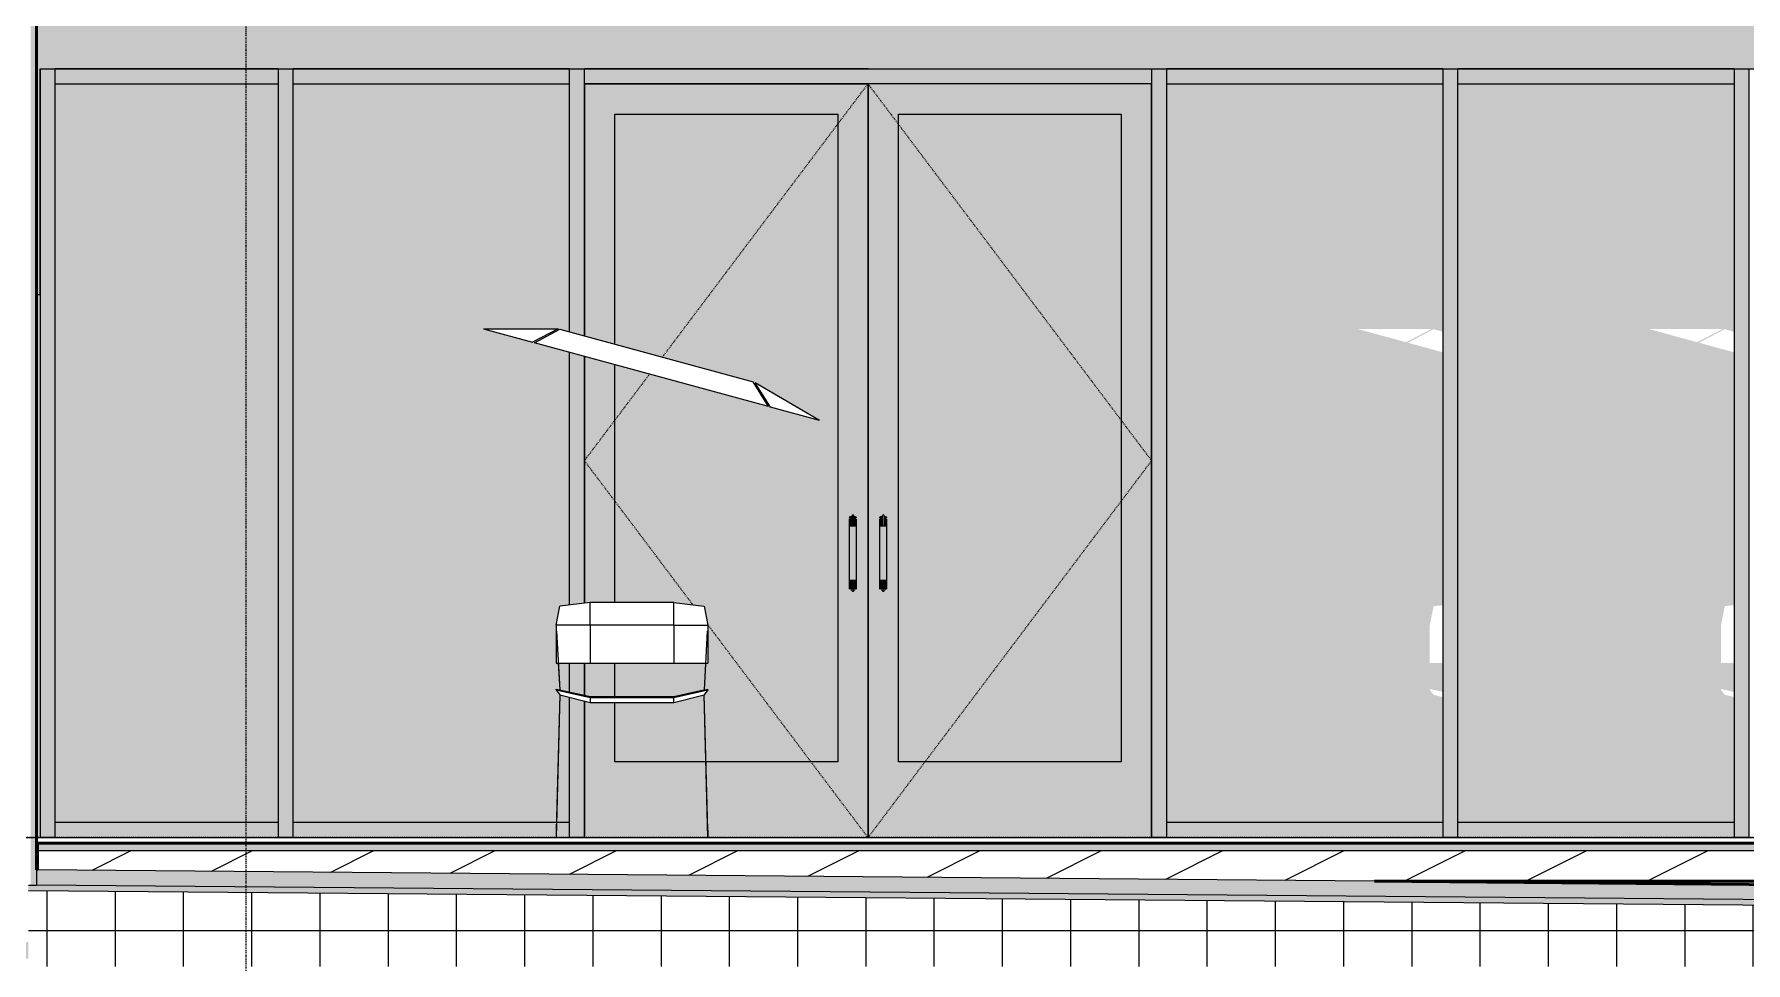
# Model space of a CAD drawing. Header units: inches. Extents: x 1814 to 6957, y -360 to 681.
# Drawn here: x 5346.3 to 5572, y -16.5 to 105.9 of the extents above; entities that cross this region are included whole.
import ezdxf

# ---------------------------------------------------------------- set-up
doc = ezdxf.new("R2010")
doc.units = ezdxf.units.IN
doc.header["$MEASUREMENT"] = 0
for name, pattern in [('Aligning Line 1_8_', [0.25, 0.125, -0.125]), ('Dash 1_16_', [0.125, 0.0625, -0.0625]), ('Dash Dot 3_16_', [0.3125, 0.1875, -0.0625, 0, -0.0625]), ('Grid Line 1_2_', [0.875, 0.5, -0.125, 0.125, -0.125])]:
    doc.linetypes.add(name, pattern=pattern)
for name, color, linetype, lineweight in [('0-7', 50, 'Continuous', 5), ('A-ANNO-SYMB-1', 150, 'Dash Dot 3_16_', 9), ('A-DOOR', 31, 'Continuous', 13), ('A-DOOR-10', 31, 'Dash 1_16_', 9), ('A-DOOR-9', 31, 'Continuous', 9), ('A-DOOR-FRAM', 31, 'Continuous', 9), ('A-DOOR-FRAM-7', 31, 'Continuous', 13), ('A-DOOR-GLAZ-2', 31, 'Continuous', 13), ('A-FLOR', 192, 'Continuous', 13), ('A-FLOR-7', 192, 'Continuous', 5), ('A-FLOR-8', 192, 'Continuous', 50), ('A-FLOR-LEVL-1', 51, 'Grid Line 1_2_', 9), ('A-FLOR-MCUT', 51, 'Continuous', 13), ('A-FLOR-PATT-2', 8, 'Continuous', 9), ('A-FLOR-PATT-3', 251, 'Continuous', 9), ('A-GLAZ-CURT', 52, 'Continuous', 9), ('A-GLAZ-CWMG', 51, 'Continuous', 9), ('A-WALL', 113, 'Continuous', 13), ('A-WALL-1', 50, 'Continuous', 5), ('A-WALL-6', 113, 'Continuous', 50), ('A-WALL-PATT-2', 251, 'Continuous', 9), ('G-ANNO-SYMB', 111, 'Aligning Line 1_8_', 9), ('G-ANNO-SYMB-2', 147, 'Aligning Line 1_8_', 9), ('G-IMPT', 8, 'Continuous', 9), ('L-SITE', 91, 'Continuous', 9)]:
    doc.layers.add(name, color=color, linetype=linetype, lineweight=lineweight)

# ---------------------------------------------------------------- blocks, each defined once
blk = doc.blocks.new('CTR - 2nd Phase_rvt-2-SECTION _ CENTER LOOKING EAST')
at = {"layer": 'A-FLOR-LEVL-1'}
blk.add_line((-4168.71, 0), (-1814.21, 0), dxfattribs=at)
blk = doc.blocks.new('CTR - 1st Phase - Common Walls_rvt-2-SECTION _ CENTER LOOKING EAST')
at = {"layer": 'A-WALL-1'}
h = blk.add_hatch(color=256, dxfattribs=at)
h.paths.add_polyline_path([(-3477.09, 0), (-3408.92, 0), (-3408.92, 109.87), (-3477.97, 109.87), (-3477.97, 88), (-3477.22, 88), (-3477.22, 28.96), (-3476.79, 29.06), (-3476.42, 29.17), (-3476.08, 29.41), (-3476.03, 29.63), (-3476, 29.74), (-3475.85, 29.79), (-3473.9, 29.49), (-3473.91, 24.26), (-3473.98, 22.58), (-3474.13, 20.5), (-3474.38, 18.56), (-3474.64, 17.16), (-3474.84, 16.36), (-3475.21, 15.12), (-3475.65, 13.99), (-3476.31, 12.69), (-3476.86, 11.83), (-3477.22, 11.3), (-3477.22, 0.55), (-3477.12, 0.5), (-3477.12, 0.12), (-3477.22, 0.12), (-3477.22, 0), (-3477.12, 0)], flags=0)
h.paths.add_polyline_path([(-3400.3, 0), (-3399.82, 0), (-3399.82, 71.62), (-3400.3, 71.62), (-3400.3, 22.69)], flags=0)
h.paths.add_polyline_path([(-3261.63, 99.37), (-3253.23, 99.37), (-3253.23, 101.37), (-3290.63, 101.37), (-3290.63, 99.37), (-3286.63, 99.37)], flags=0)
at = {"layer": 'A-FLOR-LEVL-1'}
blk.add_line((-4168.71, 0), (-1814.21, 0), dxfattribs=at)
at = {"layer": 'G-ANNO-SYMB-2'}
blk.add_line((-1910.94, 0), (-4072.05, 0), dxfattribs=at)
blk = doc.blocks.new('CTR - 1st Phase -Stairs _ Elevators_rvt-2-SECTION _ CENTER LOOKING EAST')
at = {"layer": 'A-FLOR-LEVL-1'}
blk.add_line((-4168.71, 0), (-1814.21, 0), dxfattribs=at)
blk = doc.blocks.new('Outdoor Table01 - 02ZUTB01_dwg-V59-SECTION _ CENTER LOOKING EAST')
at = {"layer": 'G-IMPT'}
for p, q in [((-3341.34, 67.07), (-3331.51, 67.06)), ((-3341.34, 67.07), (-3334.89, 65.31)), ((-3331.51, 67.06), (-3334.89, 65.31)), ((-3334.63, 65.24), (-3331.25, 67.03)), ((-3331.25, 67.03), (-3305.76, 60.07)), ((-3303.76, 56.82), (-3334.63, 65.24)), ((-3303.76, 56.82), (-3305.76, 60.07)), ((-3297.05, 54.99), (-3305.52, 59.97)), ((-3303.51, 56.75), (-3305.52, 59.97)), ((-3297.05, 54.99), (-3303.51, 56.75)), ((-3331.75, 28), (-3331.25, 30.5)), ((-3327.25, 31), (-3331.25, 30.5)), ((-3316.25, 31), (-3327.25, 31)), ((-3327.25, 28), (-3327.25, 31)), ((-3316.25, 31), (-3312.25, 30.5)), ((-3316.25, 28), (-3316.25, 31)), ((-3312.25, 30.5), (-3311.75, 28)), ((-3331.75, 28), (-3331.75, 23)), ((-3327.25, 28), (-3331.75, 28)), ((-3331.71, 27.21), (-3331.28, 19.49)), ((-3316.25, 28), (-3327.25, 28)), ((-3327.25, 28), (-3327.25, 23)), ((-3316.25, 28), (-3311.75, 28)), ((-3316.25, 28), (-3316.25, 23)), ((-3312.21, 19.49), (-3311.79, 27.21)), ((-3311.75, 28), (-3311.75, 23)), ((-3331.75, 23), (-3327.25, 23)), ((-3331.48, 23), (-3331.28, 19.49)), ((-3327.25, 23), (-3316.25, 23)), ((-3316.25, 23), (-3311.75, 23)), ((-3312.21, 19.49), (-3312.02, 23)), ((-3331.75, 19.48), (-3331.75, 19.59)), ((-3331.75, 19.59), (-3328.22, 18.81)), ((-3331.75, 19.48), (-3331.25, 18.83)), ((-3331.75, 19.48), (-3327.25, 18.48)), ((-3331.25, 18.83), (-3331.75, 1)), ((-3331.25, 18.83), (-3331.75, 0)), ((-3331.25, 18.83), (-3331.75, 1)), ((-3331.25, 18.83), (-3327.25, 17.83)), ((-3328.22, 18.81), (-3327.25, 18.59)), ((-3327.25, 18.59), (-3318.62, 18.59)), ((-3327.25, 18.48), (-3327.25, 18.59)), ((-3327.25, 18.48), (-3327.25, 17.83)), ((-3327.25, 18.48), (-3316.25, 18.48)), ((-3318.62, 18.59), (-3316.25, 18.59)), ((-3316.25, 18.48), (-3311.75, 19.48)), ((-3316.25, 18.59), (-3312.72, 19.38)), ((-3316.25, 17.83), (-3312.25, 18.83)), ((-3316.25, 18.48), (-3316.25, 18.59)), ((-3316.25, 17.83), (-3316.25, 18.48)), ((-3312.72, 19.38), (-3311.75, 19.59)), ((-3311.75, 19.48), (-3312.25, 18.83)), ((-3311.75, 0), (-3312.25, 18.83)), ((-3311.75, 1), (-3312.25, 18.83)), ((-3311.75, 1), (-3312.25, 18.83)), ((-3311.75, 19.48), (-3311.75, 19.59)), ((-3327.25, 17.83), (-3316.25, 17.83)), ((-3331.75, 1), (-3331.75, 0.33)), ((-3331.75, 1), (-3331.75, 0)), ((-3331.75, 0.33), (-3331.75, 0)), ((-3311.75, 1), (-3311.75, 0.33)), ((-3311.75, 0), (-3311.75, 1)), ((-3311.75, 0.33), (-3311.75, 0))]:
    blk.add_line(p, q, dxfattribs=at)
blk = doc.blocks.new('Outdoor Table01 - Outdoor Table01-V60-SECTION _ CENTER LOOKING EAST')
blk.add_blockref('Outdoor Table01 - 02ZUTB01_dwg-V59-SECTION _ CENTER LOOKING EAST', (0, 0))
blk = doc.blocks.new('System Panel - Glazed-2191482-SECTION _ CENTER LOOKING EAST')
at = {"layer": 'A-GLAZ-CURT'}
blk.add_hatch(color=256, dxfattribs=at).paths.add_polyline_path([(-3368.43, 2), (-3368.43, 99.37), (-3397.82, 99.37), (-3397.82, 2), (-3396.7, 2)], flags=0)
blk = doc.blocks.new('System Panel - Glazed-2110446-SECTION _ CENTER LOOKING EAST')
at = {"layer": 'A-GLAZ-CURT'}
h = blk.add_hatch(color=256, dxfattribs=at)
h.paths.add_polyline_path([(-3362.94, 2), (-3331.72, 2), (-3331.7, 2), (-3330.03, 2), (-3330.03, 18.52), (-3331.25, 18.83), (-3331.75, 19.48), (-3331.75, 19.59), (-3330.03, 19.21), (-3330.03, 23), (-3331.75, 23), (-3331.75, 28), (-3331.25, 30.5), (-3330.03, 30.65), (-3330.03, 63.98), (-3334.63, 65.24), (-3331.25, 67.03), (-3330.03, 66.69), (-3330.03, 99.37), (-3366.43, 99.37), (-3366.43, 2)], flags=0)
h.paths.add_polyline_path([(-3334.89, 65.31), (-3341.34, 67.07), (-3331.57, 67.03), (-3334.63, 65.44)], flags=0)
blk = doc.blocks.new('Rectangular Mullion - 2_ x 4_ rectangular-2191477-SECTION _ CENTER LOOKING EAST')
at = {"layer": 'A-GLAZ-CWMG'}
blk.add_hatch(color=256, dxfattribs=at).paths.add_polyline_path([(-3397.82, 99.37), (-3368.43, 99.37), (-3368.43, 101.37), (-3397.82, 101.37)], flags=0)
for p, q in [((-3397.82, 99.37), (-3397.82, 101.37)), ((-3368.43, 101.37), (-3397.82, 101.37)), ((-3397.82, 99.37), (-3368.43, 99.37)), ((-3368.43, 101.37), (-3368.43, 99.37))]:
    blk.add_line(p, q, dxfattribs=at)
blk = doc.blocks.new('Rectangular Mullion - 2_ x 4_ rectangular-2191478-SECTION _ CENTER LOOKING EAST')
at = {"layer": 'A-GLAZ-CWMG'}
blk.add_hatch(color=256, dxfattribs=at).paths.add_polyline_path([(-3397.82, 0), (-3368.43, 0), (-3368.43, 2), (-3397.82, 2)], flags=0)
for p, q in [((-3397.82, 0), (-3397.82, 2)), ((-3368.43, 2), (-3397.82, 2)), ((-3368.43, 2), (-3368.43, 0)), ((-3397.82, 0), (-3368.43, 0))]:
    blk.add_line(p, q, dxfattribs=at)
blk = doc.blocks.new('Rectangular Mullion - 2_ x 4_ rectangular-1900522-SECTION _ CENTER LOOKING EAST')
at = {"layer": 'A-GLAZ-CWMG'}
h = blk.add_hatch(color=256, dxfattribs=at)
h.paths.add_polyline_path([(-3331.75, 0), (-3330.03, 0), (-3330.03, 2), (-3331.7, 2)], flags=0)
h.paths.add_polyline_path([(-3362.94, 0), (-3331.75, 0), (-3331.75, 2), (-3366.43, 2), (-3366.43, 0)], flags=0)
for p, q in [((-3366.43, 0), (-3366.43, 2)), ((-3331.72, 2), (-3366.43, 2)), ((-3330.03, 2), (-3331.7, 2)), ((-3330.03, 2), (-3330.03, 0)), ((-3366.43, 0), (-3330.03, 0))]:
    blk.add_line(p, q, dxfattribs=at)
blk = doc.blocks.new('Rectangular Mullion - 2_ x 4_ rectangular-2110445-SECTION _ CENTER LOOKING EAST')
at = {"layer": 'A-GLAZ-CWMG'}
blk.add_hatch(color=256, dxfattribs=at).paths.add_polyline_path([(-3397.82, 0), (-3397.82, 101.37), (-3399.82, 101.37), (-3399.82, 0)], flags=0)
for p, q in [((-3399.82, 101.37), (-3397.82, 101.37)), ((-3399.82, 101.37), (-3399.82, 0)), ((-3397.82, 0), (-3397.82, 101.37)), ((-3397.82, 0), (-3399.82, 0))]:
    blk.add_line(p, q, dxfattribs=at)
blk = doc.blocks.new('Rectangular Mullion - 2_ x 4_ rectangular-2110449-SECTION _ CENTER LOOKING EAST')
at = {"layer": 'A-GLAZ-CWMG'}
blk.add_hatch(color=256, dxfattribs=at).paths.add_polyline_path([(-3368.43, 0), (-3366.43, 0), (-3366.43, 101.37), (-3368.43, 101.37), (-3368.43, 22.69)], flags=0)
for p, q in [((-3368.43, 101.37), (-3366.43, 101.37)), ((-3368.43, 101.37), (-3368.43, 0)), ((-3366.43, 0), (-3366.43, 101.37)), ((-3366.43, 0), (-3368.43, 0))]:
    blk.add_line(p, q, dxfattribs=at)
blk = doc.blocks.new('Storefront_Entry_Door-_Single_7051 - Store Front Single Door-2110454-SECTION _ CENTER LOOKING EAST')
at = {"layer": 'A-DOOR'}
h = blk.add_hatch(color=256, dxfattribs=at)
h.paths.add_polyline_path([(-3292.98, 41), (-3292.63, 41), (-3292.63, 42.46), (-3292.82, 42.46), (-3292.98, 42.35), (-3292.98, 42.31), (-3293.12, 42.05), (-3293.13, 41.81), (-3293.06, 41), (-3293.04, 41)], flags=0)
h.paths.add_polyline_path([(-3292.86, 42.32), (-3292.66, 42.35), (-3292.82, 42.33)], flags=0)
for points in [[(-3293.11, 34), (-3292.63, 34), (-3292.63, 41), (-3293.13, 41), (-3293.13, 34)], [(-3292.5, 41), (-3292.15, 41), (-3292.19, 42.19), (-3292.4, 42.44), (-3292.52, 42.48), (-3292.63, 42.41), (-3292.63, 41)], [(-3292.15, 34), (-3292.13, 34), (-3292.15, 41), (-3292.63, 41), (-3292.63, 34), (-3292.2, 34)]]:
    blk.add_hatch(color=256, dxfattribs=at).paths.add_polyline_path(points, flags=0)
h = blk.add_hatch(color=256, dxfattribs=at)
h.paths.add_polyline_path([(-3292.76, 32.52), (-3292.63, 32.59), (-3292.63, 32.64), (-3293.04, 32.72), (-3292.88, 32.57), (-3292.79, 32.53)], flags=0)
h.paths.add_polyline_path([(-3292.63, 32.64), (-3292.63, 34), (-3293.13, 34), (-3293.12, 33.68), (-3293.1, 32.92), (-3293.04, 32.77), (-3292.64, 32.65)], flags=0)
h = blk.add_hatch(color=256, dxfattribs=at)
h.paths.add_polyline_path([(-3292.5, 32.52), (-3292.27, 32.65), (-3292.21, 32.77), (-3292.63, 32.64), (-3292.63, 32.54)], flags=0)
h.paths.add_polyline_path([(-3292.63, 32.64), (-3292.2, 32.82), (-3292.14, 33.08), (-3292.13, 33.34), (-3292.15, 34), (-3292.63, 34), (-3292.63, 32.65)], flags=0)
at = {"layer": 'A-DOOR-FRAM-7'}
h = blk.add_hatch(color=256, dxfattribs=at)
h.paths.add_polyline_path([(-3311.75, 0), (-3312.01, 10), (-3324.03, 10), (-3324.03, 17.83), (-3327.27, 17.83), (-3328.03, 18.02), (-3328.03, 0), (-3312.25, 0)], flags=0)
h.paths.add_polyline_path([(-3295.08, 0), (-3290.63, 0), (-3290.63, 99.37), (-3328.03, 99.37), (-3328.03, 66.15), (-3324.03, 65.06), (-3324.03, 95.37), (-3294.63, 95.37), (-3294.63, 10), (-3312, 10), (-3311.75, 0), (-3295.4, 0)], flags=0)
h.paths.add_polyline_path([(-3326.37, 18.59), (-3324.03, 18.59), (-3324.03, 23), (-3328.03, 23), (-3328.03, 18.76), (-3327.25, 18.59)], flags=0)
h.paths.add_polyline_path([(-3328.03, 30.9), (-3327.25, 31), (-3324.03, 31), (-3324.03, 62.35), (-3328.03, 63.44), (-3328.03, 31)], flags=0)
h.paths.add_polyline_path([(-3292.76, 32.52), (-3292.98, 32.65), (-3293.06, 32.82), (-3293.12, 33.08), (-3293.13, 33.34), (-3293.13, 34.15), (-3293.09, 42.15), (-3292.86, 42.44), (-3292.72, 42.47), (-3292.52, 42.48), (-3292.44, 42.46), (-3292.27, 42.35), (-3292.27, 42.31), (-3292.13, 42.05), (-3292.13, 41.81), (-3292.13, 41), (-3292.16, 32.9), (-3292.29, 32.64), (-3292.5, 32.52), (-3292.63, 32.54)], flags=0)
at = {"layer": 'A-DOOR-GLAZ-2'}
h = blk.add_hatch(color=256, dxfattribs=at)
h.paths.add_polyline_path([(-3311.75, 10), (-3294.63, 10), (-3294.63, 95.37), (-3324.03, 95.37), (-3324.03, 65.06), (-3305.76, 60.07), (-3303.76, 56.82), (-3324.03, 62.35), (-3324.03, 31), (-3316.25, 31), (-3312.25, 30.5), (-3311.75, 28), (-3311.75, 23), (-3324.03, 23), (-3324.03, 18.59), (-3316.25, 18.59), (-3311.75, 19.59), (-3311.75, 19.48), (-3312.25, 18.83), (-3312, 10)], flags=0)
h.paths.add_polyline_path([(-3312.25, 10), (-3312.01, 10), (-3312.25, 18.83), (-3316.25, 17.83), (-3324.03, 17.83), (-3324.03, 10), (-3316.25, 10)], flags=0)
h.paths.add_polyline_path([(-3297.05, 54.99), (-3303.51, 56.75), (-3305.52, 59.97), (-3300.16, 56.82)], flags=0)
at = {"layer": 'A-DOOR-10'}
for p, q in [((-3317.75, 63.34), (-3290.63, 99.37)), ((-3328.03, 49.69), (-3319.44, 61.1)), ((-3313.72, 30.68), (-3328.03, 49.69)), ((-3290.63, 0), (-3311.77, 28.08))]:
    blk.add_line(p, q, dxfattribs=at)
at = {"layer": 'A-DOOR-9'}
for p, q in [((-3293.13, 41), (-3293.13, 34)), ((-3292.13, 34), (-3292.13, 41))]:
    blk.add_line(p, q, dxfattribs=at)
at = {"layer": 'A-DOOR-9', "flags": 128}
for points in [[(-3293.13, 42), (-3293.13, 42), (-3293.13, 42), (-3293.13, 41.99), (-3293.13, 41.99), (-3293.13, 41.98), (-3293.13, 41.97), (-3293.13, 41.96), (-3293.13, 41.95), (-3293.13, 41.94), (-3293.13, 41.92), (-3293.13, 41.9), (-3293.13, 41.89), (-3293.13, 41.87), (-3293.13, 41.85), (-3293.13, 41.83), (-3293.13, 41.8), (-3293.13, 41.78), (-3293.13, 41.75), (-3293.13, 41.72), (-3293.13, 41.7), (-3293.13, 41.67), (-3293.13, 41.64), (-3293.13, 41.61), (-3293.13, 41.57), (-3293.13, 41.54), (-3293.13, 41.51), (-3293.13, 41.47), (-3293.13, 41.44), (-3293.13, 41.4), (-3293.13, 41.36), (-3293.13, 41.32), (-3293.13, 41.29), (-3293.13, 41.25), (-3293.13, 41.21), (-3293.13, 41.17), (-3293.13, 41.13), (-3293.13, 41.09), (-3293.13, 41.05), (-3293.13, 41.01), (-3293.13, 41)], [(-3292.13, 41), (-3292.13, 41.04), (-3292.13, 41.08), (-3292.13, 41.12), (-3292.13, 41.16), (-3292.13, 41.2), (-3292.13, 41.24), (-3292.13, 41.28), (-3292.13, 41.31), (-3292.13, 41.35), (-3292.13, 41.39), (-3292.13, 41.43), (-3292.13, 41.46), (-3292.13, 41.5), (-3292.13, 41.53), (-3292.13, 41.56), (-3292.13, 41.6), (-3292.13, 41.63), (-3292.13, 41.66), (-3292.13, 41.69), (-3292.13, 41.72), (-3292.13, 41.74), (-3292.13, 41.77), (-3292.13, 41.8), (-3292.13, 41.82), (-3292.13, 41.84), (-3292.13, 41.86), (-3292.13, 41.88), (-3292.13, 41.9), (-3292.13, 41.92), (-3292.13, 41.93), (-3292.13, 41.95), (-3292.13, 41.96), (-3292.13, 41.97), (-3292.13, 41.98), (-3292.13, 41.99), (-3292.13, 41.99), (-3292.13, 42), (-3292.13, 42), (-3292.13, 42)], [(-3293.13, 34), (-3293.13, 33.96), (-3293.13, 33.92), (-3293.13, 33.88), (-3293.13, 33.84), (-3293.13, 33.8), (-3293.13, 33.76), (-3293.13, 33.72), (-3293.13, 33.69), (-3293.13, 33.65), (-3293.13, 33.61), (-3293.13, 33.57), (-3293.13, 33.54), (-3293.13, 33.5), (-3293.13, 33.47), (-3293.13, 33.44), (-3293.13, 33.4), (-3293.13, 33.37), (-3293.13, 33.34), (-3293.13, 33.31), (-3293.13, 33.28), (-3293.13, 33.26), (-3293.13, 33.23), (-3293.13, 33.2), (-3293.13, 33.18), (-3293.13, 33.16), (-3293.13, 33.14), (-3293.13, 33.12), (-3293.13, 33.1), (-3293.13, 33.08), (-3293.13, 33.07), (-3293.13, 33.05), (-3293.13, 33.04), (-3293.13, 33.03), (-3293.13, 33.02), (-3293.13, 33.01), (-3293.13, 33.01), (-3293.13, 33), (-3293.13, 33), (-3293.13, 33)], [(-3292.13, 33), (-3292.13, 33), (-3292.13, 33), (-3292.13, 33.01), (-3292.13, 33.01), (-3292.13, 33.02), (-3292.13, 33.03), (-3292.13, 33.04), (-3292.13, 33.05), (-3292.13, 33.06), (-3292.13, 33.08), (-3292.13, 33.1), (-3292.13, 33.11), (-3292.13, 33.13), (-3292.13, 33.15), (-3292.13, 33.17), (-3292.13, 33.2), (-3292.13, 33.22), (-3292.13, 33.25), (-3292.13, 33.28), (-3292.13, 33.3), (-3292.13, 33.33), (-3292.13, 33.36), (-3292.13, 33.39), (-3292.13, 33.43), (-3292.13, 33.46), (-3292.13, 33.49), (-3292.13, 33.53), (-3292.13, 33.56), (-3292.13, 33.6), (-3292.13, 33.64), (-3292.13, 33.68), (-3292.13, 33.71), (-3292.13, 33.75), (-3292.13, 33.79), (-3292.13, 33.83), (-3292.13, 33.87), (-3292.13, 33.91), (-3292.13, 33.95), (-3292.13, 33.99), (-3292.13, 34)]]:
    blk.add_lwpolyline(points, dxfattribs=at)
at = {"layer": 'A-DOOR-9'}
for centre, start, end in [((-3292.63, 42), 135, 165), ((-3292.63, 42), 90, 105), ((-3292.63, 42), 75, 90), ((-3292.63, 42), 15, 45), ((-3292.63, 33), 180, 210), ((-3292.63, 33), 255, 270), ((-3292.63, 33), 270, 285), ((-3292.63, 33), 330, 0)]:
    blk.add_arc(centre, 0.5, start, end, dxfattribs=at)
at = {"layer": 'A-DOOR-FRAM'}
for p, q in [((-3290.63, 99.37), (-3328.03, 99.37)), ((-3328.03, 99.37), (-3328.03, 66.15)), ((-3290.63, 0), (-3290.63, 99.37)), ((-3324.03, 95.37), (-3294.63, 95.37)), ((-3324.03, 65.06), (-3324.03, 95.37)), ((-3294.63, 95.37), (-3294.63, 10)), ((-3328.03, 63.44), (-3328.03, 30.9)), ((-3324.03, 31), (-3324.03, 62.35)), ((-3328.03, 23), (-3328.03, 18.76)), ((-3324.03, 18.59), (-3324.03, 23)), ((-3328.03, 18.02), (-3328.03, 0)), ((-3324.03, 10), (-3324.03, 17.83)), ((-3312.01, 10), (-3324.03, 10)), ((-3294.63, 10), (-3312, 10)), ((-3328.03, 0), (-3290.63, 0))]:
    blk.add_line(p, q, dxfattribs=at)
blk = doc.blocks.new('Storefront_Entry_Door-_Single_7051 - Store Front Single Door-2110455-SECTION _ CENTER LOOKING EAST')
at = {"layer": 'A-DOOR'}
h = blk.add_hatch(color=256, dxfattribs=at)
h.paths.add_polyline_path([(-3288.76, 41), (-3288.63, 41), (-3288.66, 42.46), (-3288.82, 42.46), (-3288.98, 42.35), (-3288.98, 42.31), (-3289.12, 42.05), (-3289.13, 41.81), (-3289.06, 41), (-3288.88, 41)], flags=0)
h.paths.add_polyline_path([(-3288.86, 42.32), (-3288.65, 42.35), (-3288.86, 42.32)], flags=0)
for points in [[(-3289.11, 34), (-3288.63, 34), (-3288.63, 41), (-3289.13, 41), (-3289.13, 34)], [(-3288.38, 41), (-3288.15, 41), (-3288.19, 42.19), (-3288.43, 42.46), (-3288.52, 42.48), (-3288.63, 42.41), (-3288.63, 41), (-3288.5, 41)], [(-3288.15, 34), (-3288.13, 34), (-3288.15, 41), (-3288.63, 41), (-3288.63, 34), (-3288.2, 34)]]:
    blk.add_hatch(color=256, dxfattribs=at).paths.add_polyline_path(points, flags=0)
h = blk.add_hatch(color=256, dxfattribs=at)
h.paths.add_polyline_path([(-3288.76, 32.52), (-3288.63, 32.59), (-3288.63, 32.64), (-3289.04, 32.72), (-3288.88, 32.57), (-3288.82, 32.54)], flags=0)
h.paths.add_polyline_path([(-3288.63, 32.64), (-3288.63, 34), (-3289.13, 34), (-3289.12, 33.68), (-3289.09, 32.91), (-3289, 32.76), (-3288.64, 32.65)], flags=0)
h = blk.add_hatch(color=256, dxfattribs=at)
h.paths.add_polyline_path([(-3288.5, 32.52), (-3288.27, 32.65), (-3288.21, 32.77), (-3288.63, 32.64), (-3288.63, 32.54)], flags=0)
h.paths.add_polyline_path([(-3288.63, 32.64), (-3288.2, 32.82), (-3288.14, 33.08), (-3288.13, 33.34), (-3288.15, 34), (-3288.63, 34), (-3288.63, 32.65)], flags=0)
at = {"layer": 'A-DOOR-FRAM-7'}
h = blk.add_hatch(color=256, dxfattribs=at)
h.paths.add_polyline_path([(-3290.63, 0), (-3253.23, 0), (-3253.23, 99.37), (-3290.63, 99.37), (-3290.63, 22.69)], flags=0)
h.paths.add_polyline_path([(-3261.63, 10), (-3286.63, 10), (-3286.63, 95.37), (-3257.23, 95.37), (-3257.23, 10)], flags=0)
h.paths.add_polyline_path([(-3288.5, 32.52), (-3288.63, 32.54), (-3288.82, 32.54), (-3288.98, 32.65), (-3289.06, 32.82), (-3289.12, 33.08), (-3289.13, 33.34), (-3289.13, 34.15), (-3289.09, 42.15), (-3288.86, 42.44), (-3288.73, 42.48), (-3288.52, 42.48), (-3288.43, 42.46), (-3288.27, 42.35), (-3288.27, 42.31), (-3288.13, 42.05), (-3288.13, 41.81), (-3288.13, 41), (-3288.16, 32.9), (-3288.29, 32.64), (-3288.44, 32.54)], flags=0)
h.paths.add_polyline_path([(-3288.4, 42.32), (-3288.6, 42.35), (-3288.43, 42.33)], flags=0)
at = {"layer": 'A-DOOR-GLAZ-2'}
blk.add_hatch(color=256, dxfattribs=at).paths.add_polyline_path([(-3257.23, 10), (-3257.23, 95.37), (-3286.63, 95.37), (-3286.63, 10), (-3261.63, 10)], flags=0)
at = {"layer": 'A-DOOR-10'}
for p, q in [((-3253.23, 49.69), (-3290.63, 99.37)), ((-3290.63, 0), (-3253.23, 49.69))]:
    blk.add_line(p, q, dxfattribs=at)
at = {"layer": 'A-DOOR-9'}
for p, q in [((-3289.13, 41), (-3289.13, 34)), ((-3288.13, 34), (-3288.13, 41))]:
    blk.add_line(p, q, dxfattribs=at)
at = {"layer": 'A-DOOR-9', "flags": 128}
for points in [[(-3289.13, 42), (-3289.13, 42), (-3289.13, 42), (-3289.13, 41.99), (-3289.13, 41.99), (-3289.13, 41.98), (-3289.13, 41.97), (-3289.13, 41.96), (-3289.13, 41.95), (-3289.13, 41.94), (-3289.13, 41.92), (-3289.13, 41.9), (-3289.13, 41.89), (-3289.13, 41.87), (-3289.13, 41.85), (-3289.13, 41.83), (-3289.13, 41.8), (-3289.13, 41.78), (-3289.13, 41.75), (-3289.13, 41.72), (-3289.13, 41.7), (-3289.13, 41.67), (-3289.13, 41.64), (-3289.13, 41.61), (-3289.13, 41.57), (-3289.13, 41.54), (-3289.13, 41.51), (-3289.13, 41.47), (-3289.13, 41.44), (-3289.13, 41.4), (-3289.13, 41.36), (-3289.13, 41.32), (-3289.13, 41.29), (-3289.13, 41.25), (-3289.13, 41.21), (-3289.13, 41.17), (-3289.13, 41.13), (-3289.13, 41.09), (-3289.13, 41.05), (-3289.13, 41.01), (-3289.13, 41)], [(-3288.13, 41), (-3288.13, 41.04), (-3288.13, 41.08), (-3288.13, 41.12), (-3288.13, 41.16), (-3288.13, 41.2), (-3288.13, 41.24), (-3288.13, 41.28), (-3288.13, 41.31), (-3288.13, 41.35), (-3288.13, 41.39), (-3288.13, 41.43), (-3288.13, 41.46), (-3288.13, 41.5), (-3288.13, 41.53), (-3288.13, 41.56), (-3288.13, 41.6), (-3288.13, 41.63), (-3288.13, 41.66), (-3288.13, 41.69), (-3288.13, 41.72), (-3288.13, 41.74), (-3288.13, 41.77), (-3288.13, 41.8), (-3288.13, 41.82), (-3288.13, 41.84), (-3288.13, 41.86), (-3288.13, 41.88), (-3288.13, 41.9), (-3288.13, 41.92), (-3288.13, 41.93), (-3288.13, 41.95), (-3288.13, 41.96), (-3288.13, 41.97), (-3288.13, 41.98), (-3288.13, 41.99), (-3288.13, 41.99), (-3288.13, 42), (-3288.13, 42), (-3288.13, 42)], [(-3289.13, 34), (-3289.13, 33.96), (-3289.13, 33.92), (-3289.13, 33.88), (-3289.13, 33.84), (-3289.13, 33.8), (-3289.13, 33.76), (-3289.13, 33.72), (-3289.13, 33.69), (-3289.13, 33.65), (-3289.13, 33.61), (-3289.13, 33.57), (-3289.13, 33.54), (-3289.13, 33.5), (-3289.13, 33.47), (-3289.13, 33.44), (-3289.13, 33.4), (-3289.13, 33.37), (-3289.13, 33.34), (-3289.13, 33.31), (-3289.13, 33.28), (-3289.13, 33.26), (-3289.13, 33.23), (-3289.13, 33.2), (-3289.13, 33.18), (-3289.13, 33.16), (-3289.13, 33.14), (-3289.13, 33.12), (-3289.13, 33.1), (-3289.13, 33.08), (-3289.13, 33.07), (-3289.13, 33.05), (-3289.13, 33.04), (-3289.13, 33.03), (-3289.13, 33.02), (-3289.13, 33.01), (-3289.13, 33.01), (-3289.13, 33), (-3289.13, 33), (-3289.13, 33)], [(-3288.13, 33), (-3288.13, 33), (-3288.13, 33), (-3288.13, 33.01), (-3288.13, 33.01), (-3288.13, 33.02), (-3288.13, 33.03), (-3288.13, 33.04), (-3288.13, 33.05), (-3288.13, 33.06), (-3288.13, 33.08), (-3288.13, 33.1), (-3288.13, 33.11), (-3288.13, 33.13), (-3288.13, 33.15), (-3288.13, 33.17), (-3288.13, 33.2), (-3288.13, 33.22), (-3288.13, 33.25), (-3288.13, 33.28), (-3288.13, 33.3), (-3288.13, 33.33), (-3288.13, 33.36), (-3288.13, 33.39), (-3288.13, 33.43), (-3288.13, 33.46), (-3288.13, 33.49), (-3288.13, 33.53), (-3288.13, 33.56), (-3288.13, 33.6), (-3288.13, 33.64), (-3288.13, 33.68), (-3288.13, 33.71), (-3288.13, 33.75), (-3288.13, 33.79), (-3288.13, 33.83), (-3288.13, 33.87), (-3288.13, 33.91), (-3288.13, 33.95), (-3288.13, 33.99), (-3288.13, 34)]]:
    blk.add_lwpolyline(points, dxfattribs=at)
at = {"layer": 'A-DOOR-9'}
for centre, start, end in [((-3288.63, 42), 135, 165), ((-3288.63, 42), 90, 105), ((-3288.63, 42), 75, 90), ((-3288.63, 42), 15, 45), ((-3288.63, 33), 180, 210), ((-3288.63, 33), 255, 270), ((-3288.63, 33), 270, 285), ((-3288.63, 33), 330, 0)]:
    blk.add_arc(centre, 0.5, start, end, dxfattribs=at)
at = {"layer": 'A-DOOR-FRAM'}
for p, q in [((-3290.63, 99.37), (-3290.63, 0)), ((-3253.23, 99.37), (-3290.63, 99.37)), ((-3253.23, 0), (-3253.23, 99.37)), ((-3286.63, 10), (-3286.63, 95.37)), ((-3286.63, 95.37), (-3257.23, 95.37)), ((-3257.23, 95.37), (-3257.23, 10)), ((-3257.23, 10), (-3286.63, 10)), ((-3290.63, 0), (-3253.23, 0))]:
    blk.add_line(p, q, dxfattribs=at)
blk = doc.blocks.new('Rectangular Mullion - 2_ x 4_ rectangular-1900519-SECTION _ CENTER LOOKING EAST')
at = {"layer": 'A-GLAZ-CWMG'}
blk.add_hatch(color=256, dxfattribs=at).paths.add_polyline_path([(-3330.03, 99.37), (-3330.03, 101.37), (-3366.43, 101.37), (-3366.43, 99.37)], flags=0)
for p, q in [((-3366.43, 99.37), (-3366.43, 101.37)), ((-3330.03, 101.37), (-3366.43, 101.37)), ((-3366.43, 99.37), (-3330.03, 99.37)), ((-3330.03, 101.37), (-3330.03, 99.37))]:
    blk.add_line(p, q, dxfattribs=at)
blk = doc.blocks.new('Rectangular Mullion - 2_ x 4_ rectangular-2110456-SECTION _ CENTER LOOKING EAST')
at = {"layer": 'A-GLAZ-CWMG'}
blk.add_hatch(color=256, dxfattribs=at).paths.add_polyline_path([(-3324.03, 99.37), (-3290.63, 99.37), (-3290.63, 101.37), (-3328.03, 101.37), (-3328.03, 99.37)], flags=0)
for p, q in [((-3328.03, 99.37), (-3328.03, 101.37)), ((-3290.63, 101.37), (-3328.03, 101.37)), ((-3328.03, 99.37), (-3290.63, 99.37))]:
    blk.add_line(p, q, dxfattribs=at)
blk = doc.blocks.new('Rectangular Mullion - 2_ x 4_ rectangular-V65-SECTION _ CENTER LOOKING EAST')
at = {"layer": 'A-GLAZ-CWMG'}
blk.add_hatch(color=256, dxfattribs=at).paths.add_polyline_path([(-3214.83, 0), (-3214.83, 2), (-3251.23, 2), (-3251.23, 0), (-3227.87, 0)], flags=0)
for p, q in [((-3251.23, 0), (-3251.23, 2)), ((-3214.83, 2), (-3251.23, 2)), ((-3214.83, 2), (-3214.83, 0)), ((-3251.23, 0), (-3214.83, 0))]:
    blk.add_line(p, q, dxfattribs=at)
blk = doc.blocks.new('Rectangular Mullion - 2_ x 4_ rectangular-V66-SECTION _ CENTER LOOKING EAST')
at = {"layer": 'A-GLAZ-CWMG'}
h = blk.add_hatch(color=256, dxfattribs=at)
h.paths.add_polyline_path([(-3330.03, 0), (-3328.03, 0), (-3328.03, 18.02), (-3330.03, 18.48), (-3330.03, 15.5)], flags=0)
h.paths.add_polyline_path([(-3328.03, 18.76), (-3328.03, 23), (-3330.03, 23), (-3330.03, 19.21), (-3328.22, 18.81)], flags=0)
h.paths.add_polyline_path([(-3330.03, 30.65), (-3328.03, 30.9), (-3328.03, 63.44), (-3330.03, 63.98), (-3330.03, 31)], flags=0)
h.paths.add_polyline_path([(-3328.03, 66.15), (-3328.03, 101.37), (-3330.03, 101.37), (-3330.03, 66.69), (-3329.17, 66.46)], flags=0)
for p, q in [((-3330.03, 101.37), (-3328.03, 101.37)), ((-3330.03, 101.37), (-3330.03, 66.69)), ((-3328.03, 66.15), (-3328.03, 101.37)), ((-3330.03, 63.98), (-3330.03, 30.65)), ((-3328.03, 30.9), (-3328.03, 63.44)), ((-3330.03, 23), (-3330.03, 19.21)), ((-3328.03, 18.76), (-3328.03, 23)), ((-3330.03, 18.52), (-3330.03, 0)), ((-3328.03, 0), (-3328.03, 18.02)), ((-3328.03, 0), (-3330.03, 0))]:
    blk.add_line(p, q, dxfattribs=at)

msp = doc.modelspace()

# ---------------------------------------------------------------- hatches: boundary and pattern name
at = {"layer": 'A-FLOR-7'}
msp.add_hatch(color=256, dxfattribs=at).paths.add_polyline_path([(5570.49, -1.75), (5727.4, -1.75), (5727.4, -0.75), (5346.75, -0.75), (5346.75, -1.75), (5552.83, -1.75)], flags=0)
h = msp.add_hatch(color=256, dxfattribs=at)
h.paths.add_polyline_path([(5344.56, -16), (5345.56, -15.97), (5345.56, -13.75), (5344.56, -13.75)], flags=0)
h.paths.add_polyline_path([(5787.88, -4.25), (5797.31, -4.25), (5797.31, -4), (5727.4, -4), (5727.4, -4.25), (5755.43, -4.25)], flags=0)
h.paths.add_polyline_path([(5346.63, -4.25), (5346.75, -4.25), (5346.75, -4), (5346.63, -4)], flags=0)
at = {"layer": 'A-FLOR-PATT-2'}
h = msp.add_hatch(dxfattribs=at)
h.set_pattern_fill('FP_55', color=256, style=0, pattern_type=2)
h.set_pattern_definition([(216.87, (7064.426, 84.761), (47.980943, 31.987086), [7.997, -71.971]), (206.565, (7074.022, 79.963), (-15.993714, -15.994133), [17.881, -17.881]), (198.435, (7074.022, 71.967), (-31.98674, -15.99388), [10.115, -40.461])])
h.paths.add_polyline_path([(5546.93, -5.75), (5727.4, -5.75), (5727.4, -1.75), (5346.75, -1.75), (5346.75, -4.26), (5523.06, -5.75), (5542.55, -5.75)], flags=0)
h = msp.add_hatch(dxfattribs=at)
h.set_pattern_fill('FP_71', color=256, style=0, pattern_type=2)
h.set_pattern_definition([(0, (7058.028, 68.768), (24, 24), [24, -24]), (0, (7058.028, 77.768), (24, 24), [24, -24]), (0, (7058.028, 86.768), (24, 24), [24, -24]), (90, (7061.028, 89.768), (-24, 24), [24, -24]), (90, (7070.028, 89.768), (-24, 24), [24, -24]), (90, (7079.028, 89.768), (-24, 24), [24, -24])])
h.paths.add_polyline_path([(6228.17, -8.42), (6456.57, -8.42), (6650.26, -6.25), (6805.7, -6.25), (6805.7, -4.25), (6645.29, -4.28), (6456.55, -6.42), (6194.4, -6.41), (6076.22, -4.26), (5937.16, -6.42), (5601.87, -6.42), (5346.63, -4.28), (5346.63, -6.26), (5601.91, -8.42), (5937.16, -8.42), (6076.88, -6.25), (6194.91, -8.42), (6222.6, -8.42)], flags=0)
h = msp.add_hatch(dxfattribs=at)
h.set_pattern_fill('FP_54', color=256, style=0, pattern_type=2)
h.set_pattern_definition([(0, (7058.028, 68.768), (0, 4.798), []), (315, (7058.028, 68.768), (4.7984266, 0), [6.786, -6.786]), (45, (7058.028, 68.768), (4.7984266, 0), [6.786, -6.786])])
h.paths.add_polyline_path([(6228.17, -9.17), (6456.57, -9.17), (6650.26, -7), (6805.7, -7), (6805.7, -6.25), (6645.29, -6.28), (6456.55, -8.42), (6192.59, -8.37), (6076.22, -6.26), (5937.16, -8.42), (5601.9, -8.42), (5345.56, -6.26), (5345.56, -7), (5602.39, -9.17), (5937.16, -9.17), (6076.88, -7), (6194.91, -9.17), (6222.6, -9.17)], flags=0)
h = msp.add_hatch(dxfattribs=at)
h.set_pattern_fill('FP_77', color=256, style=0, pattern_type=2)
h.set_pattern_definition([(0, (7058.028, 68.768), (0, 9), []), (90, (7058.028, 68.768), (-9, 6e-16), [])])
h.paths.add_polyline_path([(6430.77, -17), (6813.6, -17), (6813.6, -16), (6805.7, -15.99), (6805.7, -7), (6646.6, -7.01), (6456.55, -9.17), (6192.76, -9.13), (6076.22, -7.01), (5937.16, -9.17), (5937.16, -9.17), (5601.91, -9.17), (5345.56, -7), (5345.56, -17), (6404.86, -17)], flags=0)
at = {"layer": 'A-FLOR-PATT-3'}
h = msp.add_hatch(dxfattribs=at)
h.set_pattern_fill('FP_78', color=256, style=0, pattern_type=2)
h.set_pattern_definition([(0, (7058.027964, -6.393), (15.36, 0.067), [1.267, -10.253, 1.267, -10.253, -61.44]), (0, (7058.027964, -6.393), (15.36, 0.067), [-23.04, 1.267, -21.773, 1.267, -10.253, -26.88]), (0, (7058.027964, -6.393), (15.36, 0.067), [-57.6, 1.267, -6.413, 1.267, -17.933]), (178.268, (7063.78796, -6.36), (-11.006021375, 0.19874228), [0.634, -5.129, 0.634, -5.129, -30.734]), (178.268, (7063.78796, -6.36), (-11.006021375, 0.19874228), [-11.525, 0.634, -10.891, 0.634, -5.129, -13.446]), (178.268, (7063.78796, -6.36), (-11.006021375, 0.19874228), [-28.813, 0.634, -3.208, 0.634, -8.97]), (181.732, (7065.70796, -6.226), (-4.354957531, -0.26574782), [0.634, -5.129, 0.634, -5.129, -30.734]), (181.732, (7065.70796, -6.226), (-4.354957531, -0.26574782), [-11.525, 0.634, -10.891, 0.634, -5.129, -13.446]), (181.732, (7065.70796, -6.226), (-4.354957531, -0.26574782), [-28.813, 0.634, -3.208, 0.634, -8.97])])
h.paths.add_polyline_path([(5727.4, -6.42), (5937.16, -6.42), (6075.19, -4.28), (5974.6, -4.28), (5974.6, -5.75), (5821, -5.75), (5821, -4.28), (5727.4, -4.25), (5727.4, -5.75), (5523.06, -5.75), (5601.91, -6.42), (5706.16, -6.42)], flags=0)
h.paths.add_polyline_path([(5346.75, -4.26), (5346.75, -4.25), (5346.63, -4.26)], flags=0)
at = {"layer": 'A-WALL'}
msp.add_hatch(color=256, dxfattribs=at).paths.add_polyline_path([(5346.63, -6.26), (5346.63, 109.75), (5345.88, 109.75), (5345.88, -6.25), (5346.24, -6.26)], flags=0)
at = {"layer": 'A-WALL-PATT-2'}
h = msp.add_hatch(dxfattribs=at)
h.set_pattern_fill('FP_81', color=256, style=0, pattern_type=2)
h.set_pattern_definition([(0, (5342.314, 0.8), (0, 4), []), (90, (5342.314, 0.8), (-8, 8), [4, -28]), (90, (5358.314, 4.8), (-8, 8), [4, -28])])
h.paths.add_polyline_path([(6377.8, -4.28), (6377.8, -0.75), (6531.4, -0.75), (6531.4, -4.28), (6649.1, -4.25), (6649.1, 108.37), (5346.88, 108.37), (5346.88, 108.75), (5346.63, 108.75), (5346.63, 71.62), (5347.1, 71.62), (5347.1, 101.37), (5798.85, 101.37), (5798.85, 0), (5797.31, -0.02), (5797.31, -4.28), (5821, -4.25), (5821, -0.75), (5974.6, -0.75), (5974.6, -4.28), (6109, -4.25), (6109, -0.75), (6262.6, -0.75), (6262.6, -4.28), (6363.24, -4.28)], flags=0)
h.paths.add_polyline_path([(5904.64, 0), (5816.75, 0), (5816.75, 48), (5878.79, 48), (5878.79, 85.37), (5916.81, 85.37), (5916.81, 75.07), (5917.19, 75.11), (5917.19, 85.37), (5955.21, 85.37), (5955.21, 29.3), (5955.99, 30.5), (5956.99, 31), (5955.37, 28), (5955.21, 27.1), (5955.21, 0.5), (5952.99, 0.5), (5953, 0), (5935, 0), (5934.63, 0.5), (5925.61, 0.5), (5925.61, 0), (5925.5, 0.08), (5925.5, 0.08), (5924.95, 0.5), (5924.5, 0.5), (5924.49, 0.5), (5917.19, 0.5), (5917.19, 5.5), (5916.81, 5.5), (5916.81, 0.5), (5915, 0.5), (5915, 0), (5905, 0)], flags=0)
h.paths.add_polyline_path([(6429.46, 0), (6373.55, 0), (6373.55, 48), (6397.19, 48), (6397.19, 85.37), (6435.21, 85.37), (6435.21, 74.5), (6435.59, 74.54), (6435.59, 85.37), (6473.61, 85.37), (6473.61, 54.42), (6478.53, 50.8), (6473.61, 52.14), (6473.61, 19.49), (6473.96, 19.48), (6475.46, 18.83), (6478.18, 27.15), (6478.33, 28), (6479.94, 30.5), (6480.94, 31), (6479.33, 28), (6478.46, 23), (6477.6, 23), (6476.46, 18.83), (6476.96, 0), (6429.96, 0)], flags=0)
h.paths.add_polyline_path([(6105.96, 0), (6104.75, 0), (6104.75, 48), (6109.19, 48), (6109.19, 85.37), (6147.21, 85.37), (6147.21, 48), (6147.59, 48), (6147.59, 85.37), (6185.61, 85.37), (6185.61, 48), (6203, 48), (6203, 0), (6109, 0)], flags=0)
h.paths.add_polyline_path([(6606.01, 0.5), (6569.99, 0.5), (6569.99, 85.37), (6608.01, 85.37), (6608.01, 0.5)], flags=0)
h.paths.add_polyline_path([(6339.21, 0.5), (6301.19, 0.5), (6301.19, 85.37), (6339.21, 85.37), (6339.21, 1)], flags=0)
h.paths.add_polyline_path([(6475.46, 1), (6475.96, 1), (6475.46, 17.99), (6473.96, 18.48), (6473.61, 18.48), (6473.61, 1), (6474.18, 1)], flags=0)
h.paths.add_polyline_path([(6059.33, 4), (6036.01, 4), (6036.01, 34), (6066.01, 34), (6066.01, 4)], flags=0)
h.paths.add_polyline_path([(6028.01, 4), (5998.01, 4), (5998.01, 34), (6028.01, 34), (6028.01, 5.69)], flags=0)
h.paths.add_polyline_path([(5917.03, 6.5), (5916.81, 6.66), (5916.84, 6.5)], flags=0)
h.paths.add_polyline_path([(5917.19, 7.41), (5917.19, 17.07), (5916.81, 17.07), (5916.84, 7.67), (5917.07, 7.5)], flags=0)
h.paths.add_polyline_path([(5916.81, 19), (5917.19, 19), (5917.19, 23), (5916.81, 23), (5916.81, 22.69)], flags=0)
h.paths.add_polyline_path([(5916.81, 31), (5917.19, 31), (5917.19, 55.44), (5916.81, 53.56), (5916.81, 34.15)], flags=0)
h.paths.add_polyline_path([(6435.21, 48), (6435.59, 48), (6435.59, 62.51), (6435.21, 62.61), (6435.21, 56.82)], flags=0)
h.paths.add_polyline_path([(6435.21, 70.34), (6435.59, 70.54), (6435.59, 70.64), (6435.21, 70.44)], flags=0)

# ---------------------------------------------------------------- linework, layer by layer
at = {"layer": 'A-ANNO-SYMB-1'}
msp.add_line((5374.27, -138.55), (5374.27, 423.72), dxfattribs=at)
at = {"layer": 'A-FLOR'}
for p, q in [((5346.63, 0), (5347.1, 0)), ((5346.63, -4), (5346.75, -4)), ((5346.63, -4.25), (5346.75, -4.25))]:
    msp.add_line(p, q, dxfattribs=at)
at = {"layer": 'A-FLOR-8'}
for p, q in [((5727.4, -0.75), (5346.75, -0.75)), ((5346.75, -0.75), (5346.75, -4.26)), ((5346.75, -4.26), (5346.63, -4.26)), ((5601.87, -6.42), (5523.06, -5.75)), ((5523.06, -5.75), (5727.4, -5.75))]:
    msp.add_line(p, q, dxfattribs=at)
at = {"layer": 'A-FLOR-LEVL-1'}
msp.add_line((4578.96, 0), (6931.97, 0), dxfattribs=at)
at = {"layer": 'A-FLOR-MCUT'}
for p, q in [((5727.4, -1.75), (5346.75, -1.75)), ((5346.63, -4.26), (5346.63, -6.26)), ((5523.06, -5.75), (5346.75, -4.26)), ((5601.9, -8.42), (5346.63, -6.26)), ((5601.91, -9.17), (5345.56, -7))]:
    msp.add_line(p, q, dxfattribs=at)
at = {"layer": 'A-WALL'}
for p, q in [((5347.1, 71.62), (5347.1, 101.37)), ((5347.1, 101.37), (5798.85, 101.37)), ((5346.63, 71.62), (5347.1, 71.62)), ((5345.56, -6.25), (5346.63, -6.26))]:
    msp.add_line(p, q, dxfattribs=at)
at = {"layer": 'A-WALL-6'}
msp.add_line((5346.63, -4.26), (5346.63, 109.75), dxfattribs=at)
at = {"layer": 'G-ANNO-SYMB'}
msp.add_line((6835.98, 0), (4674.88, 0), dxfattribs=at)

# ---------------------------------------------------------------- block references
at = {"layer": '0-7'}
for name in ['CTR - 2nd Phase_rvt-2-SECTION _ CENTER LOOKING EAST', 'CTR - 1st Phase - Common Walls_rvt-2-SECTION _ CENTER LOOKING EAST', 'CTR - 1st Phase -Stairs _ Elevators_rvt-2-SECTION _ CENTER LOOKING EAST']:
    msp.add_blockref(name, (8746.92, 0), dxfattribs=at)
at = {"layer": 'A-DOOR'}
for name in ['Storefront_Entry_Door-_Single_7051 - Store Front Single Door-2110454-SECTION _ CENTER LOOKING EAST', 'Storefront_Entry_Door-_Single_7051 - Store Front Single Door-2110455-SECTION _ CENTER LOOKING EAST']:
    msp.add_blockref(name, (8746.92, 0), dxfattribs=at)
at = {"layer": 'A-GLAZ-CURT'}
for name, p in [('System Panel - Glazed-2191482-SECTION _ CENTER LOOKING EAST', (8746.92, 0)), ('System Panel - Glazed-2110446-SECTION _ CENTER LOOKING EAST', (8746.92, 0)), ('System Panel - Glazed-2110446-SECTION _ CENTER LOOKING EAST', (8862.12, 0)), ('System Panel - Glazed-2110446-SECTION _ CENTER LOOKING EAST', (8900.52, 0))]:
    msp.add_blockref(name, p, dxfattribs=at)
at = {"layer": 'A-GLAZ-CWMG'}
for name, p in [('Rectangular Mullion - 2_ x 4_ rectangular-2110445-SECTION _ CENTER LOOKING EAST', (8746.92, 0)), ('Rectangular Mullion - 2_ x 4_ rectangular-2191477-SECTION _ CENTER LOOKING EAST', (8746.92, 0)), ('Rectangular Mullion - 2_ x 4_ rectangular-2110449-SECTION _ CENTER LOOKING EAST', (8746.92, 0)), ('Rectangular Mullion - 2_ x 4_ rectangular-1900519-SECTION _ CENTER LOOKING EAST', (8746.92, 0)), ('Rectangular Mullion - 2_ x 4_ rectangular-V66-SECTION _ CENTER LOOKING EAST', (8746.92, 0)), ('Rectangular Mullion - 2_ x 4_ rectangular-2110456-SECTION _ CENTER LOOKING EAST', (8746.92, 0)), ('Rectangular Mullion - 2_ x 4_ rectangular-2110449-SECTION _ CENTER LOOKING EAST', (8862.12, 0)), ('Rectangular Mullion - 2_ x 4_ rectangular-1900519-SECTION _ CENTER LOOKING EAST', (8862.12, 0)), ('Rectangular Mullion - 2_ x 4_ rectangular-2110449-SECTION _ CENTER LOOKING EAST', (8900.52, 0)), ('Rectangular Mullion - 2_ x 4_ rectangular-1900519-SECTION _ CENTER LOOKING EAST', (8900.52, 0)), ('Rectangular Mullion - 2_ x 4_ rectangular-2110449-SECTION _ CENTER LOOKING EAST', (8938.92, 0)), ('Rectangular Mullion - 2_ x 4_ rectangular-2191478-SECTION _ CENTER LOOKING EAST', (8746.92, 0)), ('Rectangular Mullion - 2_ x 4_ rectangular-1900522-SECTION _ CENTER LOOKING EAST', (8746.92, 0)), ('Rectangular Mullion - 2_ x 4_ rectangular-V65-SECTION _ CENTER LOOKING EAST', (8746.92, 0)), ('Rectangular Mullion - 2_ x 4_ rectangular-V65-SECTION _ CENTER LOOKING EAST', (8785.32, 0))]:
    msp.add_blockref(name, p, dxfattribs=at)
at = {"layer": 'L-SITE'}
msp.add_blockref('Outdoor Table01 - Outdoor Table01-V60-SECTION _ CENTER LOOKING EAST', (8746.92, 0), dxfattribs=at)

doc.saveas('drawing.dxf')
